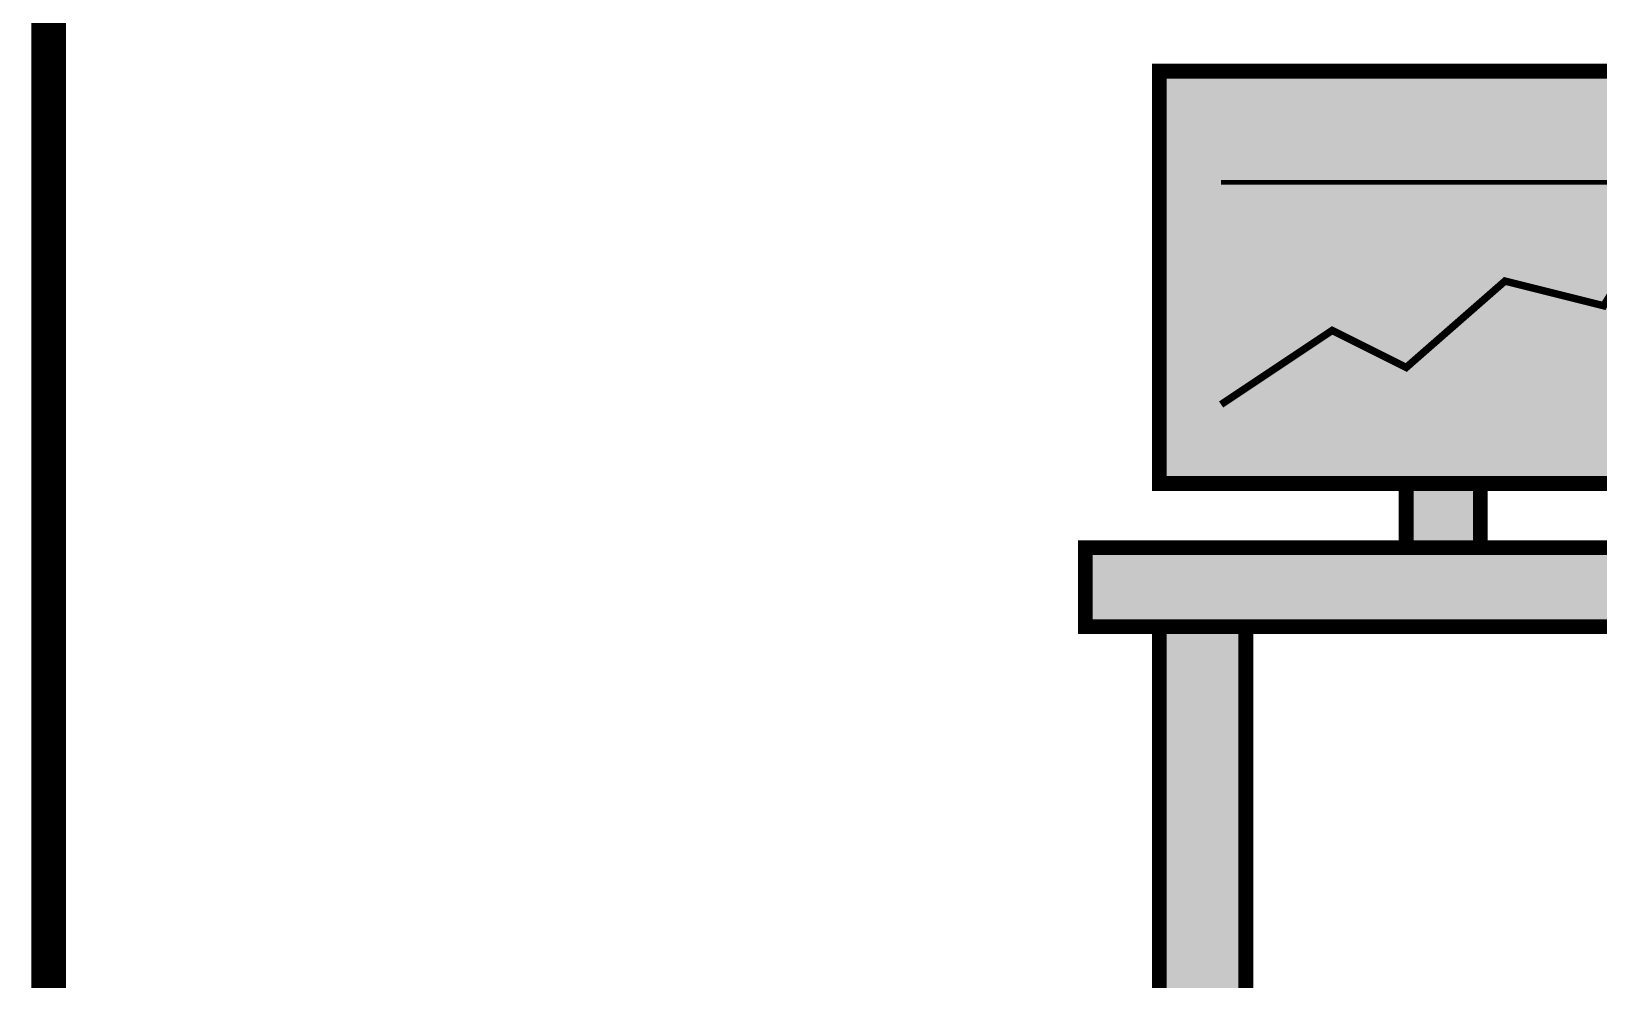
# Model space of a CAD drawing. Header units: millimetres. Extents: x 13 to 1587, y -16 to 1328.
# Drawn here: x 13 to 648, y 377 to 761 of the extents above; entities that cross this region are included whole.
import ezdxf

# ---------------------------------------------------------------- set-up
doc = ezdxf.new("R2010")
doc.units = ezdxf.units.MM
doc.layers.add('BC_데모', color=7, linetype='Continuous')

msp = doc.modelspace()

# ---------------------------------------------------------------- hatches: boundary and pattern name
at = {"layer": 'BC_데모', "true_color": 0x3c3c3c}
for points in [[(470, 578), (700, 578), (700, 745), (470, 745)], [(570, 552), (600, 552), (600, 578), (570, 578)]]:
    msp.add_hatch(color=250, dxfattribs=at).paths.add_polyline_path(points)
at = {"layer": 'BC_데모', "true_color": 0x19232d}
msp.add_hatch(color=250, dxfattribs=at).paths.add_polyline_path([(484, 592), (686, 592), (686, 731), (484, 731)])
at = {"layer": 'BC_데모', "true_color": 0xff4646}
h = msp.add_hatch(color=13, dxfattribs=at)
h.paths.add_polyline_path([(525.83, 724.53), (525.83, 703.26), (525.86, 702.72), (525.92, 702.25), (526.07, 701.83), (526.21, 701.45), (526.45, 701.09), (526.72, 700.8), (527.04, 700.53), (527.43, 700.33), (527.84, 700.15), (528.31, 700.03), (528.85, 699.97), (529.44, 699.94), (540.71, 699.94), (540.71, 724.53)])
h.paths.add_polyline_path([(536.36, 721.43), (536.36, 703.08), (530.18, 703.08), (530.18, 721.43)])
h.paths.add_polyline_path([(544.47, 725.12), (544.47, 696.66), (548.85, 696.66), (548.85, 710.33), (551.84, 710.33), (551.84, 713.58), (548.85, 713.58), (548.85, 725.12)])
h.paths.add_polyline_path([(555.84, 724.53), (555.84, 721.28), (564.98, 721.28), (564.98, 720.03), (564.89, 719.03), (564.65, 718.08), (564.27, 717.16), (563.74, 716.28), (563.03, 715.42), (562.17, 714.62), (561.19, 713.88), (560.13, 713.23), (558.97, 712.67), (557.73, 712.16), (556.37, 711.75), (554.92, 711.42), (555.92, 708.67), (558.06, 709.14), (559.98, 709.74), (561.75, 710.45), (563.35, 711.27), (564.74, 712.19), (565.99, 713.26), (567.02, 714.38), (567.85, 715.57), (568.5, 716.87), (568.95, 718.23), (569.24, 719.68), (569.33, 721.22), (569.33, 724.53)])
h.paths.add_polyline_path([(574.78, 725.12), (574.78, 708.97), (579.16, 708.97), (579.16, 715.15), (582.14, 715.15), (582.14, 718.41), (579.16, 718.41), (579.16, 725.12)])
h.paths.add_polyline_path([(574.78, 704.76), (574.78, 700.21), (561.99, 700.21), (561.99, 704.76)])
h.paths.add_polyline_path([(557.61, 707.99), (557.61, 700.18), (557.64, 699.7), (557.7, 699.26), (557.85, 698.85), (558, 698.49), (558.23, 698.14), (558.5, 697.84), (558.82, 697.57), (559.21, 697.34), (559.62, 697.16), (560.13, 697.04), (560.63, 696.98), (561.22, 696.95), (579.16, 696.95), (579.16, 707.99)])
h.paths.add_polyline_path([(594.87, 698.28), (602.24, 698.28), (603.69, 698.31), (604.99, 698.43), (606.14, 698.64), (607.12, 698.91), (607.95, 699.26), (608.63, 699.7), (609.16, 700.24), (609.58, 700.86), (609.9, 701.6), (610.17, 702.49), (610.29, 703.46), (610.35, 704.56), (610.35, 718.61), (610.29, 719.59), (610.17, 720.45), (609.93, 721.19), (609.64, 721.84), (609.22, 722.37), (608.72, 722.82), (608.07, 723.17), (607.24, 723.47), (606.23, 723.7), (605.08, 723.88), (603.78, 723.97), (602.3, 724), (594.87, 724)])
h.paths.add_polyline_path([(598.98, 720.83), (599.9, 720.83), (600.73, 720.83), (601.44, 720.83), (602.06, 720.8), (602.56, 720.8), (602.98, 720.77), (603.45, 720.74), (603.87, 720.69), (604.25, 720.63), (604.61, 720.54), (604.9, 720.45), (605.14, 720.36), (605.35, 720.24), (605.52, 720.06), (605.7, 719.89), (605.82, 719.71), (605.94, 719.47), (606.03, 719.24), (606.09, 719), (606.11, 718.7), (606.17, 718.38), (606.17, 717.99), (606.2, 717.55), (606.2, 717.05), (606.2, 706.39), (606.2, 705.77), (606.17, 705.24), (606.17, 704.76), (606.11, 704.35), (606.09, 704), (606.03, 703.7), (605.94, 703.4), (605.85, 703.11), (605.7, 702.87), (605.55, 702.63), (605.37, 702.46), (605.17, 702.31), (604.93, 702.19), (604.64, 702.07), (604.31, 701.95), (603.92, 701.86), (603.48, 701.81), (603.01, 701.75), (602.59, 701.72), (602.09, 701.69), (601.47, 701.69), (600.76, 701.66), (599.93, 701.66), (598.98, 701.66)])
h.paths.add_polyline_path([(613.34, 712.31), (613.34, 709.65), (628.64, 709.65), (628.64, 712.31)])
h.paths.add_polyline_path([(645.74, 717.87), (645.71, 718.97), (645.56, 719.98), (645.36, 720.86), (645.06, 721.63), (644.7, 722.28), (644.23, 722.85), (643.61, 723.35), (642.87, 723.76), (641.98, 724.06), (640.95, 724.3), (639.79, 724.41), (638.49, 724.47), (637.19, 724.41), (636.03, 724.3), (635.03, 724.06), (634.14, 723.73), (633.43, 723.32), (632.84, 722.82), (632.42, 722.25), (632.07, 721.57), (631.83, 720.77), (631.62, 719.83), (631.51, 718.76), (631.48, 717.55), (631.48, 705.24), (631.54, 704), (631.65, 702.9), (631.89, 701.89), (632.22, 701.01), (632.66, 700.24), (633.16, 699.59), (633.81, 699.02), (634.55, 698.58), (635.44, 698.22), (636.42, 697.96), (637.54, 697.81), (638.76, 697.75), (640, 697.78), (641.12, 697.93), (642.13, 698.17), (642.99, 698.46), (643.7, 698.88), (644.29, 699.35), (644.73, 699.91), (645.09, 700.56), (645.38, 701.36), (645.59, 702.25), (645.71, 703.28), (645.74, 704.41)])
h.paths.add_polyline_path([(641.63, 704.41), (641.63, 703.85), (641.57, 703.34), (641.48, 702.9), (641.39, 702.49), (641.24, 702.16), (641.09, 701.86), (640.86, 701.57), (640.53, 701.33), (640.18, 701.12), (639.76, 701.01), (639.29, 700.92), (638.76, 700.89), (638.19, 700.92), (637.69, 701.01), (637.22, 701.12), (636.83, 701.33), (636.51, 701.57), (636.21, 701.86), (636, 702.16), (635.86, 702.52), (635.74, 702.93), (635.62, 703.37), (635.59, 703.88), (635.56, 704.41), (635.56, 717.84), (635.59, 718.41), (635.62, 718.91), (635.74, 719.35), (635.86, 719.77), (636, 720.12), (636.21, 720.42), (636.51, 720.72), (636.83, 720.95), (637.22, 721.13), (637.69, 721.25), (638.19, 721.34), (638.76, 721.37), (639.29, 721.34), (639.76, 721.25), (640.18, 721.13), (640.53, 720.95), (640.86, 720.72), (641.09, 720.42), (641.27, 720.12), (641.39, 719.8), (641.48, 719.38), (641.57, 718.94), (641.6, 718.41), (641.63, 717.84)])
at = {"layer": 'BC_데모', "true_color": 0xaa733c}
for points in [[(440, 520), (1160, 520), (1160, 552), (440, 552)], [(470, 180), (505, 180), (505, 520), (470, 520)]]:
    msp.add_hatch(color=35, dxfattribs=at).paths.add_polyline_path(points)

# ---------------------------------------------------------------- linework, layer by layer
at = {"layer": 'BC_데모', "color": 254, "true_color": 0xe6e6e6, "const_width": 14}
msp.add_lwpolyline([(20, 0), (1580, 0), (1580, 1300), (20, 1300)], close=True, dxfattribs=at)
at = {"layer": 'BC_데모', "color": 250, "true_color": 0x141414, "const_width": 6}
for points in [[(470, 578), (700, 578), (700, 745), (470, 745)], [(570, 552), (600, 552), (600, 578), (570, 578)], [(440, 520), (1160, 520), (1160, 552), (440, 552)], [(470, 180), (505, 180), (505, 520), (470, 520)]]:
    msp.add_lwpolyline(points, close=True, dxfattribs=at)
at = {"layer": 'BC_데모', "color": 161, "true_color": 0x5aa0ff, "const_width": 2}
msp.add_lwpolyline([(495, 700), (675, 700)], dxfattribs=at)
at = {"layer": 'BC_데모', "color": 103, "true_color": 0x50dc78, "const_width": 3}
msp.add_lwpolyline([(495, 610), (540, 640), (570, 625), (610, 660), (650, 650), (675, 690)], dxfattribs=at)

doc.saveas('drawing.dxf')
